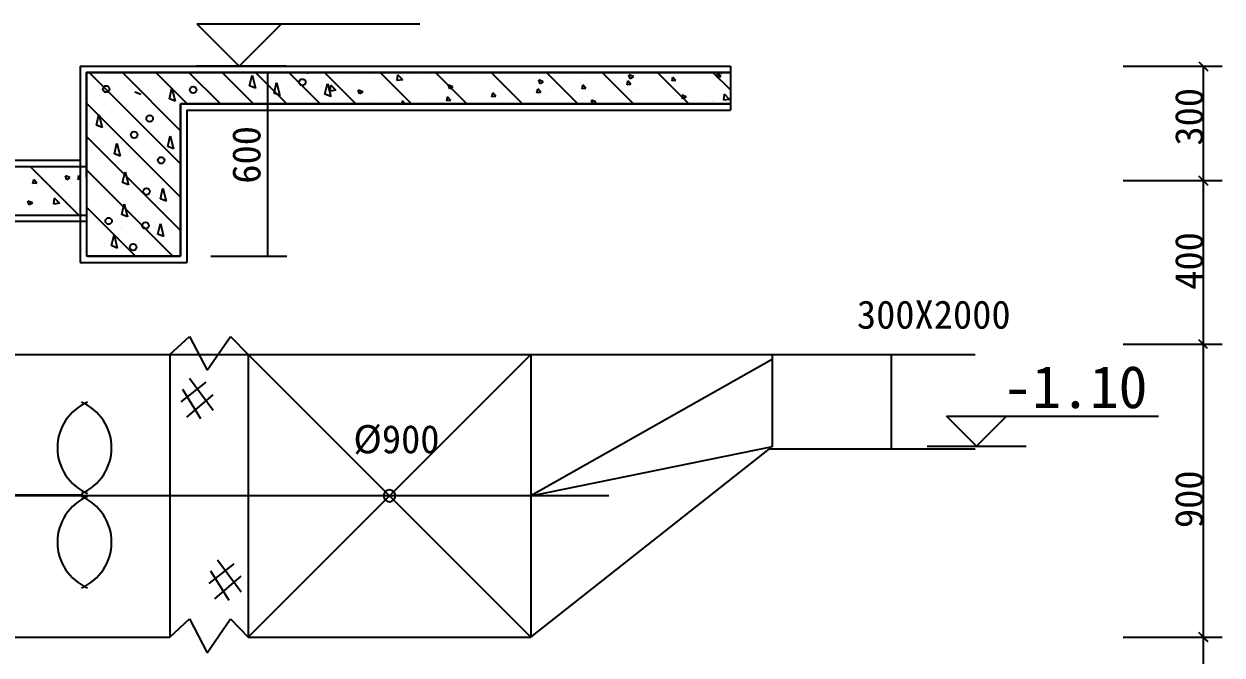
# Model space of a CAD drawing. Header units: metres. Extents: x 3364277 to 3396190, y 2270616 to 2304026.
# Drawn here: x 3383467 to 3396190, y 2288401 to 2295104 of the extents above; entities that cross this region are included whole.
import ezdxf

# ---------------------------------------------------------------- set-up
doc = ezdxf.new("R2010")
doc.units = ezdxf.units.M
doc.layers.add('PUB_DIM', color=3, linetype='Continuous')

# ---------------------------------------------------------------- blocks, each defined once
blk = doc.blocks.new('HN13')
for p, q in [((-300, 300), (1279.69, 300)), ((-300, 300), (0, 0)), ((0, 0), (300, 300)), ((329.35, 0), (-304.88, 0))]:
    blk.add_line(p, q)
blk = doc.blocks.new('DI')
blk.add_lwpolyline([(-70.71, -70.71), (70.71, 70.71)])

msp = doc.modelspace()

# ---------------------------------------------------------------- linework, layer by layer
for p, q in [((3384063.57, 2294654.39), (3390968.96, 2294654.39)), ((3384063.57, 2294654.39), (3384063.57, 2292571.18)), ((3390968.96, 2294654.39), (3390968.96, 2294187.72)), ((3395141.22, 2294654.39), (3396190.39, 2294654.39)), ((3395990.39, 2294653.72), (3395990.39, 2293655.05)), ((3384130.24, 2294587.72), (3390968.96, 2294587.72)), ((3384130.24, 2294587.72), (3390968.96, 2294587.72)), ((3384130.24, 2294587.72), (3384796.91, 2294587.72)), ((3384130.24, 2293471.81), (3384130.24, 2294587.72)), ((3385130.24, 2293616.31), (3384158.83, 2294587.72)), ((3385130.24, 2293969.86), (3384512.38, 2294587.72)), ((3385199.27, 2294254.39), (3384865.93, 2294587.72)), ((3385552.82, 2294254.39), (3385219.49, 2294587.72)), ((3385453.05, 2294587.72), (3386258.39, 2294587.72)), ((3385906.37, 2294254.39), (3385573.04, 2294587.72)), ((3385863.37, 2294446.25), (3385889.5, 2294559.43)), ((3385889.5, 2294559.43), (3385924.35, 2294420.13)), ((3386259.93, 2294254.39), (3385926.59, 2294587.72)), ((3386058.39, 2292638.52), (3386058.39, 2294587.05)), ((3386613.48, 2294254.39), (3386280.15, 2294587.72)), ((3386426.76, 2294544.88), (3386426.76, 2294544.88)), ((3386471.18, 2294576.6), (3386467.45, 2294587.72)), ((3386487.78, 2294587.72), (3386471.17, 2294576.52)), ((3386471.78, 2294569.72), (3386471.78, 2294569.72)), ((3386993.12, 2294254.39), (3386659.78, 2294587.72)), ((3386766.19, 2294582.85), (3386766.19, 2294582.85)), ((3386782.64, 2294559.91), (3386782.64, 2294559.91)), ((3386860.57, 2294502.99), (3386860.57, 2294502.99)), ((3387018.68, 2294549.61), (3387018.68, 2294549.61)), ((3387138.52, 2294574.95), (3387138.52, 2294574.95)), ((3387185.57, 2294527.64), (3387185.57, 2294527.64)), ((3387582.37, 2294254.39), (3387249.04, 2294587.72)), ((3387305.8, 2294574.87), (3387305.8, 2294574.87)), ((3387490.91, 2294510.73), (3387431.62, 2294501.53)), ((3387431.63, 2294501.6), (3387438.99, 2294564.91)), ((3387490.91, 2294510.73), (3387438.98, 2294564.84)), ((3387642.54, 2294532.2), (3387642.54, 2294532.2)), ((3388171.63, 2294254.39), (3387838.3, 2294587.72)), ((3388281.55, 2294536.08), (3388281.55, 2294536.08)), ((3388760.88, 2294254.39), (3388427.55, 2294587.72)), ((3388691.02, 2294569.29), (3388691.02, 2294569.29)), ((3388980.65, 2294490.65), (3388933.98, 2294508.57)), ((3388947.5, 2294468.36), (3388933.99, 2294508.65)), ((3389002.01, 2294567.58), (3389002.01, 2294567.58)), ((3389350.14, 2294254.39), (3389016.81, 2294587.72)), ((3389112.06, 2294513.86), (3389112.06, 2294513.86)), ((3389218.88, 2294548.99), (3389218.88, 2294548.99)), ((3389348.27, 2294517.6), (3389348.27, 2294517.6)), ((3389939.4, 2294254.39), (3389606.06, 2294587.72)), ((3389871.7, 2294456.11), (3389879.4, 2294497.89)), ((3389911.53, 2294459.51), (3389879.39, 2294497.81)), ((3389938.74, 2294544.04), (3389892.06, 2294561.96)), ((3389905.59, 2294521.75), (3389892.07, 2294562.04)), ((3389938.74, 2294544.04), (3389905.58, 2294521.67)), ((3390528.65, 2294254.39), (3390195.32, 2294587.72)), ((3390389.71, 2294501.35), (3390349.86, 2294497.86)), ((3390349.87, 2294497.94), (3390357.58, 2294539.73)), ((3390389.71, 2294501.35), (3390357.57, 2294539.65)), ((3390617.51, 2294555.52), (3390617.51, 2294555.52)), ((3390702.18, 2294557.24), (3390702.18, 2294557.24)), ((3390968.96, 2294403.33), (3390784.57, 2294587.72)), ((3390867.88, 2294543.18), (3390828.03, 2294539.69)), ((3390828.04, 2294539.78), (3390835.75, 2294581.56)), ((3390867.88, 2294543.18), (3390835.74, 2294581.48)), ((3390863.68, 2294575.15), (3390859.46, 2294587.72)), ((3390882.43, 2294587.72), (3390863.67, 2294575.06)), ((3390870, 2294522.28), (3390870, 2294522.28)), ((3384498.69, 2294424.63), (3384498.69, 2294424.63)), ((3384707.33, 2294354.2), (3384646.35, 2294380.32)), ((3384852.25, 2294424.63), (3384852.25, 2294424.63)), ((3385011.43, 2294308.19), (3385037.57, 2294421.37)), ((3385037.57, 2294421.37), (3385072.42, 2294282.07)), ((3385205.8, 2294424.63), (3385205.8, 2294424.63)), ((3385559.35, 2294424.63), (3385559.35, 2294424.63)), ((3385924.35, 2294420.13), (3385863.37, 2294446.25)), ((3385912.91, 2294424.63), (3385912.91, 2294424.63)), ((3386123.21, 2294368.27), (3386149.35, 2294481.46)), ((3386184.2, 2294342.15), (3386123.21, 2294368.27)), ((3386149.35, 2294481.46), (3386184.2, 2294342.15)), ((3386266.46, 2294424.63), (3386266.46, 2294424.63)), ((3386520.54, 2294375.34), (3386520.54, 2294375.34)), ((3386620.01, 2294424.63), (3386620.01, 2294424.63)), ((3386625.36, 2294449.87), (3386625.36, 2294449.87)), ((3386663.38, 2294359.57), (3386689.52, 2294472.75)), ((3386689.52, 2294472.75), (3386724.37, 2294333.45)), ((3386779.41, 2294400.38), (3386720.12, 2294391.19)), ((3386720.13, 2294391.25), (3386727.5, 2294454.57)), ((3386779.41, 2294400.38), (3386727.49, 2294454.5)), ((3386967.65, 2294402.93), (3386967.65, 2294402.93)), ((3387064.48, 2294383.86), (3387017.8, 2294401.78)), ((3387031.33, 2294361.58), (3387017.81, 2294401.86)), ((3387064.48, 2294383.86), (3387031.32, 2294361.5)), ((3387249.36, 2294436.25), (3387249.36, 2294436.25)), ((3387606.61, 2294472.21), (3387606.61, 2294472.21)), ((3387638.15, 2294369.51), (3387638.15, 2294369.51)), ((3387859.1, 2294438.97), (3387859.1, 2294438.97)), ((3388022.57, 2294437.26), (3387975.89, 2294455.17)), ((3387989.42, 2294414.97), (3387975.9, 2294455.25)), ((3387984.83, 2294485.26), (3387984.83, 2294485.26)), ((3388022.57, 2294437.26), (3387989.41, 2294414.89)), ((3388025.99, 2294416.99), (3388025.99, 2294416.99)), ((3388331.09, 2294435.27), (3388331.09, 2294435.27)), ((3388437.18, 2294330.6), (3388444.88, 2294372.39)), ((3388477.01, 2294334.01), (3388444.87, 2294372.31)), ((3388667.82, 2294392.59), (3388667.82, 2294392.59)), ((3388670.34, 2294469.34), (3388670.34, 2294469.34)), ((3388955.19, 2294375.84), (3388915.34, 2294372.36)), ((3388915.35, 2294372.44), (3388923.06, 2294414.22)), ((3388955.19, 2294375.84), (3388923.05, 2294414.14)), ((3388980.65, 2294490.65), (3388947.49, 2294468.28)), ((3389059.13, 2294402.61), (3389059.13, 2294402.61)), ((3389364.55, 2294480.62), (3389364.55, 2294480.62)), ((3389433.36, 2294417.68), (3389393.51, 2294414.19)), ((3389393.52, 2294414.27), (3389401.23, 2294456.06)), ((3389433.36, 2294417.68), (3389401.22, 2294455.98)), ((3389531.44, 2294458.65), (3389531.44, 2294458.65)), ((3389607.67, 2294482.25), (3389607.67, 2294482.25)), ((3389685, 2294474.92), (3389685, 2294474.92)), ((3389911.53, 2294459.51), (3389871.69, 2294456.03)), ((3389952.47, 2294403.22), (3389952.47, 2294403.22)), ((3389996.46, 2294415.51), (3389996.46, 2294415.51)), ((3390027.29, 2294427.98), (3390027.29, 2294427.98)), ((3390204.96, 2294369.98), (3390204.96, 2294369.98)), ((3390373.55, 2294377.99), (3390373.55, 2294377.99)), ((3390471.28, 2294369.61), (3390471.28, 2294369.61)), ((3390827.16, 2294384.65), (3390827.16, 2294384.65)), ((3385130.24, 2293262.75), (3384130.24, 2294262.75)), ((3384130.24, 2294254.39), (3384130.24, 2293471.81)), ((3384130.24, 2294254.39), (3384130.24, 2293471.81)), ((3384321.92, 2294247.85), (3384321.92, 2294247.85)), ((3384675.47, 2294247.85), (3384675.47, 2294247.85)), ((3385072.42, 2294282.07), (3385011.43, 2294308.19)), ((3385029.02, 2294247.85), (3385029.02, 2294247.85)), ((3385130.24, 2294254.39), (3390968.96, 2294254.39)), ((3385130.24, 2294254.39), (3390968.96, 2294254.39)), ((3385130.24, 2292637.85), (3385130.24, 2294254.39)), ((3385130.24, 2294254.39), (3385130.24, 2292904.52)), ((3386724.37, 2294333.45), (3386663.38, 2294359.57)), ((3386941.57, 2294319.91), (3386941.57, 2294319.91)), ((3387194.06, 2294286.67), (3387194.06, 2294286.67)), ((3387313.91, 2294352.95), (3387313.91, 2294352.95)), ((3387360.95, 2294264.7), (3387360.95, 2294264.7)), ((3387482.2, 2294254.39), (3387488.54, 2294288.72)), ((3387517.27, 2294254.39), (3387488.53, 2294288.64)), ((3387650.64, 2294310.27), (3387650.64, 2294310.27)), ((3387998.84, 2294292.17), (3387958.99, 2294288.69)), ((3387959, 2294288.77), (3387966.71, 2294330.55)), ((3387998.84, 2294292.17), (3387966.7, 2294330.47)), ((3387980.11, 2294264.36), (3387980.11, 2294264.36)), ((3387992.93, 2294263.33), (3387992.93, 2294263.33)), ((3388026.94, 2294302.78), (3388026.94, 2294302.78)), ((3388335.99, 2294279.39), (3388335.99, 2294279.39)), ((3388477.01, 2294334.01), (3388437.16, 2294330.52)), ((3388447.02, 2294361.56), (3388447.02, 2294361.56)), ((3388691.87, 2294294.43), (3388691.87, 2294294.43)), ((3388699.51, 2294328.32), (3388699.51, 2294328.32)), ((3388866.4, 2294306.35), (3388866.4, 2294306.35)), ((3389010.11, 2294345.65), (3389010.11, 2294345.65)), ((3389047.75, 2294309.47), (3389047.75, 2294309.47)), ((3389356.37, 2294295.67), (3389356.37, 2294295.67)), ((3389403.64, 2294324.5), (3389403.64, 2294324.5)), ((3389447.92, 2294335.87), (3389447.92, 2294335.87)), ((3389540.8, 2294275.63), (3389494.12, 2294293.55)), ((3389507.3, 2294254.39), (3389494.13, 2294293.63)), ((3389540.8, 2294275.63), (3389509.31, 2294254.39)), ((3389759.52, 2294339.54), (3389759.52, 2294339.54)), ((3389836.71, 2294269.14), (3389836.71, 2294269.14)), ((3389974.83, 2294265.03), (3389974.83, 2294265.03)), ((3390115.4, 2294354.58), (3390115.4, 2294354.58)), ((3390330.72, 2294280.06), (3390330.72, 2294280.06)), ((3390371.85, 2294348.01), (3390371.85, 2294348.01)), ((3390385.25, 2294348.78), (3390385.25, 2294348.78)), ((3390498.89, 2294329.02), (3390452.21, 2294346.94)), ((3390465.74, 2294306.73), (3390452.22, 2294347.02)), ((3390498.89, 2294329.02), (3390465.73, 2294306.65)), ((3390686.6, 2294295.1), (3390686.6, 2294295.1)), ((3390710.29, 2294335.31), (3390710.29, 2294335.31)), ((3390774.04, 2294282.04), (3390774.04, 2294282.04)), ((3390792.89, 2294292.58), (3390792.89, 2294292.58)), ((3390959.99, 2294302.7), (3390900.7, 2294293.5)), ((3390900.71, 2294293.57), (3390908.08, 2294356.89)), ((3390959.99, 2294302.7), (3390908.07, 2294356.82)), ((3384236.03, 2294029.58), (3384262.16, 2294142.76)), ((3384262.16, 2294142.76), (3384297.01, 2294003.46)), ((3385196.91, 2294187.72), (3390968.96, 2294187.72)), ((3385196.91, 2294187.72), (3385196.91, 2292571.18)), ((3384297.01, 2294003.46), (3384236.03, 2294029.58)), ((3384498.69, 2294071.08), (3384498.69, 2294071.08)), ((3384852.25, 2294071.08), (3384852.25, 2294071.08)), ((3385130.24, 2292909.2), (3384130.24, 2293909.2)), ((3384321.92, 2293894.3), (3384321.92, 2293894.3)), ((3384675.47, 2293894.3), (3384675.47, 2293894.3)), ((3384994.01, 2293803.21), (3385020.14, 2293916.39)), ((3385020.14, 2293916.39), (3385054.99, 2293777.09)), ((3385029.02, 2293894.3), (3385029.02, 2293894.3)), ((3384427.7, 2293724.85), (3384453.84, 2293838.03)), ((3384453.84, 2293838.03), (3384488.69, 2293698.73)), ((3385054.99, 2293777.09), (3384994.01, 2293803.21)), ((3384063.57, 2293654.39), (3377663.57, 2293654.39)), ((3384488.69, 2293698.73), (3384427.7, 2293724.85)), ((3384498.69, 2293717.52), (3384498.69, 2293717.52)), ((3384852.25, 2293717.52), (3384852.25, 2293717.52)), ((3395990.35, 2293653.72), (3395990.35, 2291592.81)), ((3384130.24, 2293587.72), (3377596.91, 2293587.72)), ((3384048.2, 2293074.52), (3383534.99, 2293587.72)), ((3383598.14, 2293537.11), (3383598.14, 2293537.11)), ((3383616.4, 2293558.42), (3383616.4, 2293558.42)), ((3383868.89, 2293525.18), (3383868.89, 2293525.18)), ((3383954.49, 2293471.84), (3383907.82, 2293489.76)), ((3383921.34, 2293449.55), (3383907.83, 2293489.84)), ((3383940.43, 2293490.17), (3383940.43, 2293490.17)), ((3384008.78, 2293581.8), (3384008.78, 2293581.8)), ((3384035.78, 2293503.2), (3384035.78, 2293503.2)), ((3384041.11, 2293452.62), (3384048.82, 2293494.41)), ((3384063.57, 2293476.74), (3384048.81, 2293494.34)), ((3385048.04, 2292637.85), (3384130.24, 2293555.65)), ((3384321.92, 2293540.75), (3384321.92, 2293540.75)), ((3384514.82, 2293420.12), (3384540.96, 2293533.3)), ((3384540.96, 2293533.3), (3384575.81, 2293394)), ((3384675.47, 2293540.75), (3384675.47, 2293540.75)), ((3385029.02, 2293540.75), (3385029.02, 2293540.75)), ((3383602.78, 2293414.2), (3383562.93, 2293410.71)), ((3383562.94, 2293410.79), (3383570.65, 2293452.58)), ((3383602.78, 2293414.2), (3383570.64, 2293452.5)), ((3383616.11, 2293389.35), (3383616.11, 2293389.35)), ((3383754.18, 2293348.49), (3383754.18, 2293348.49)), ((3383954.49, 2293471.84), (3383921.33, 2293449.48)), ((3383971.99, 2293404.38), (3383971.99, 2293404.38)), ((3384063.57, 2293454.51), (3384041.1, 2293452.55)), ((3384498.69, 2293363.97), (3384498.69, 2293363.97)), ((3384575.81, 2293394), (3384514.82, 2293420.12)), ((3384852.25, 2293363.97), (3384852.25, 2293363.97)), ((3384915.6, 2293245.99), (3384941.73, 2293359.17)), ((3384941.73, 2293359.17), (3384976.58, 2293219.87)), ((3395141.22, 2293440.7), (3396190.39, 2293440.7)), ((3395141.26, 2293440.7), (3396190.35, 2293440.7)), ((3383475.54, 2293299.8), (3383475.54, 2293299.8)), ((3383556.56, 2293203.43), (3383509.88, 2293221.35)), ((3383523.41, 2293181.14), (3383509.89, 2293221.42)), ((3383606.24, 2293315.18), (3383606.24, 2293315.18)), ((3383785.77, 2293190.11), (3383793.14, 2293253.42)), ((3383791.78, 2293295.48), (3383791.78, 2293295.48)), ((3383845.05, 2293199.24), (3383793.12, 2293253.36)), ((3383831.42, 2293314.83), (3383831.42, 2293314.83)), ((3383948.53, 2293268.24), (3383948.53, 2293268.24)), ((3384044.27, 2293262.24), (3384044.27, 2293262.24)), ((3384976.58, 2293219.87), (3384915.6, 2293245.99)), ((3383556.56, 2293203.43), (3383523.4, 2293181.06)), ((3383845.05, 2293199.24), (3383785.76, 2293190.04)), ((3384650.95, 2292637.85), (3384130.24, 2293158.56)), ((3384321.92, 2293187.19), (3384321.92, 2293187.19)), ((3384506.11, 2293080.56), (3384532.25, 2293193.75)), ((3384532.25, 2293193.75), (3384567.1, 2293054.44)), ((3384675.47, 2293187.19), (3384675.47, 2293187.19)), ((3385029.02, 2293187.19), (3385029.02, 2293187.19)), ((3377996.91, 2293007.85), (3384130.24, 2293007.85)), ((3383546.12, 2293087.96), (3383546.12, 2293087.96)), ((3383614.35, 2293093.25), (3383614.35, 2293093.25)), ((3384498.69, 2293010.42), (3384498.69, 2293010.42)), ((3384567.1, 2293054.44), (3384506.11, 2293080.56)), ((3384852.25, 2293010.42), (3384852.25, 2293010.42)), ((3384889.46, 2292871.6), (3384915.6, 2292984.79)), ((3384915.6, 2292984.79), (3384950.45, 2292845.49)), ((3384397.65, 2292749.65), (3384423.78, 2292862.84)), ((3384423.78, 2292862.84), (3384458.63, 2292723.53)), ((3384498.69, 2292953.44), (3384498.69, 2292953.44)), ((3384498.69, 2292933.22), (3384498.69, 2292933.22)), ((3384852.25, 2292953.44), (3384852.25, 2292953.44)), ((3384852.25, 2292933.22), (3384852.25, 2292933.22)), ((3384950.45, 2292845.49), (3384889.46, 2292871.6)), ((3384257.01, 2292819.58), (3384257.01, 2292819.58)), ((3384321.92, 2292833.64), (3384321.92, 2292833.64)), ((3384321.92, 2292776.66), (3384321.92, 2292776.66)), ((3384458.63, 2292723.53), (3384397.65, 2292749.65)), ((3384496.48, 2292730.87), (3384496.48, 2292730.87)), ((3384610.57, 2292819.58), (3384610.57, 2292819.58)), ((3384675.47, 2292833.64), (3384675.47, 2292833.64)), ((3384675.47, 2292776.66), (3384675.47, 2292776.66)), ((3384850.04, 2292730.87), (3384850.04, 2292730.87)), ((3385029.02, 2292833.64), (3385029.02, 2292833.64)), ((3385029.02, 2292776.66), (3385029.02, 2292776.66)), ((3385130.24, 2292637.85), (3384130.24, 2292637.85)), ((3385453.05, 2292637.85), (3386258.39, 2292637.85)), ((3384063.57, 2292571.18), (3385196.91, 2292571.18)), ((3395141.22, 2291701.64), (3396190.35, 2291701.64)), ((3377996.91, 2291592.14), (3390968.96, 2291592.14)), ((3382348.57, 2291592.14), (3385015.24, 2291592.14)), ((3385015.24, 2291592.14), (3385015.24, 2288592.14)), ((3385848.57, 2291592.14), (3388848.57, 2288592.14)), ((3388848.57, 2291592.14), (3385848.57, 2288592.14)), ((3385848.57, 2291592.14), (3385848.57, 2288592.14)), ((3388848.57, 2291592.14), (3388848.57, 2288592.14)), ((3391415.24, 2290617.14), (3391415.24, 2291592.14)), ((3392681.91, 2290592.14), (3392681.91, 2291592.14)), ((3395990.35, 2291591.47), (3395990.35, 2288592.81)), ((3391406.91, 2291537.14), (3388848.57, 2290092.14)), ((3385223.57, 2291342.14), (3385476.91, 2291002.14)), ((3385135.24, 2291090.47), (3385401.91, 2291298.81)), ((3385150.24, 2291223.81), (3385343.57, 2290912.14)), ((3385195.24, 2290927.14), (3385476.91, 2291165.47)), ((3393265.48, 2290937), (3395515.48, 2290937)), ((3393583.68, 2290618.81), (3393265.48, 2290937)), ((3393901.88, 2290937), (3393583.68, 2290618.81)), ((3388848.57, 2290092.14), (3391415.24, 2290617.14)), ((3393058.68, 2290618.81), (3394108.68, 2290618.81)), ((3389678.57, 2290092.14), (3376506.91, 2290092.14)), ((3385521.91, 2289413.81), (3385775.24, 2289073.81)), ((3385433.57, 2289162.14), (3385700.24, 2289370.47)), ((3385448.57, 2289295.47), (3385641.91, 2288983.81)), ((3385493.57, 2288998.81), (3385775.24, 2289237.14)), ((3382348.57, 2288592.14), (3385015.24, 2288592.14)), ((3395141.3, 2288592.14), (3396190.35, 2288592.14)), ((3395141.34, 2288592.14), (3396190.26, 2288592.14)), ((3395990.26, 2288591.47), (3395988.96, 2283212.61))]:
    msp.add_line(p, q)
for points in [[(3395943.91, 2294700.86), (3396038.19, 2294606.58)], [(3390968.96, 2294587.72), (3384130.24, 2294587.72), (3384130.24, 2293471.81)], [(3390968.96, 2294254.39), (3385130.24, 2294254.39)], [(3385130.24, 2294254.39), (3385130.24, 2292637.85)], [(3384130.24, 2293587.72), (3376930.24, 2293587.72)], [(3396036.86, 2293394.22), (3395942.58, 2293488.51)], [(3395943.87, 2293487.17), (3396038.15, 2293392.89)], [(3384130.24, 2293469.1), (3384130.24, 2292637.85)], [(3377930.24, 2291658.81), (3377930.24, 2293074.52), (3384130.24, 2293074.52)], [(3384140.72, 2292637.85), (3385130.24, 2292637.85)], [(3385015.24, 2291592.14), (3385223.57, 2291785.47)], [(3385223.57, 2291785.47), (3385413.57, 2291425.47)], [(3385413.57, 2291425.47), (3385660.24, 2291785.47)], [(3385660.24, 2291785.47), (3385848.57, 2291592.14)], [(3396036.82, 2291655.16), (3395942.54, 2291749.44)], [(3385848.57, 2291592.14), (3388848.57, 2291592.14)], [(3388848.57, 2291592.14), (3393570.16, 2291592.14)], [(3388848.57, 2288592.14), (3391383.55, 2290592.14)], [(3391383.55, 2290592.14), (3393570.16, 2290592.14)], [(3384093.57, 2290100.47), (3383286.91, 2290100.47)], [(3385015.24, 2288592.14), (3385223.57, 2288785.47)], [(3385223.57, 2288785.47), (3385413.57, 2288425.47)], [(3385413.57, 2288425.47), (3385660.24, 2288785.47)], [(3385660.24, 2288785.47), (3385848.57, 2288592.14)], [(3385848.57, 2288592.14), (3388848.57, 2288592.14)], [(3396036.82, 2288545.67), (3395942.54, 2288639.95)]]:
    msp.add_lwpolyline(points)
msp.add_lwpolyline([(3387285.87, 2290092.14, 1), (3387411.28, 2290092.14, 1)], format="xyb", close=True)
for centre in [(3386423.98, 2294484.1), (3384340.58, 2294412.66), (3385264.09, 2294403.96), (3384802.33, 2294099.23), (3384636.8, 2293925.1), (3384924.31, 2293655.19), (3384767.48, 2293324.35), (3384366.71, 2293010.91), (3384758.77, 2292964.52), (3384628.09, 2292732.3)]:
    msp.add_circle(centre, 34.83)
for centre, start, end in [((3384349.34, 2290602.14), 112.99, 247.01), ((3383871.14, 2290602.14), 292.99, 67.01), ((3384349.34, 2289598.81), 112.99, 247.01), ((3383871.14, 2289598.81), 292.99, 67.01)]:
    msp.add_arc(centre, 526.84, start, end)

# ---------------------------------------------------------------- block references
at = {"xscale": 1.5, "yscale": 1.5, "zscale": 1.5}
msp.add_blockref('HN13', (3385753.46, 2294653.59), dxfattribs=at)
at = {"layer": 'PUB_DIM', "xscale": 0.67, "yscale": 0.67, "zscale": 0.67, "rotation": 270}
msp.add_blockref('DI', (3395990.93, 2288591.47), dxfattribs=at)

# ---------------------------------------------------------------- texts
for s, p in [('300', (3395990.19, 2293811.53)), ('600', (3385978.65, 2293407.07)), ('400', (3395990.15, 2292280.41)), ('900', (3395990.15, 2289749.28))]:
    msp.add_text(s, height=300, rotation=90).set_placement(p)
for s, height, p in [('300X2000', 300, (3392312.79, 2291867.14)), ('-1.10', 450, (3393867.74, 2291023.36)), ('%%c900', 300, (3386965.24, 2290543.81))]:
    msp.add_text(s, height=height).set_placement(p)

doc.saveas('drawing.dxf')
